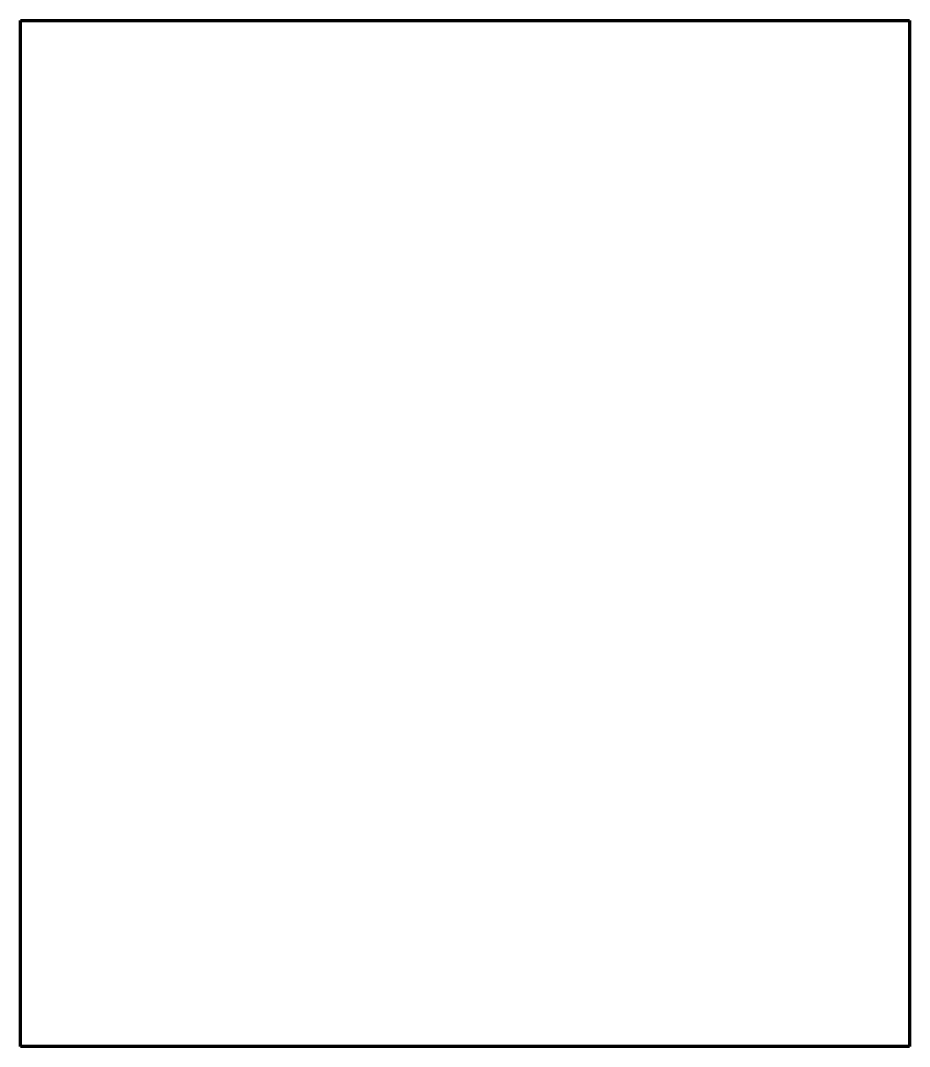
# Model space of a CAD drawing. Extents: x 505900 to 507561, y 2682059 to 2683975.
import ezdxf

# ---------------------------------------------------------------- set-up
doc = ezdxf.new("R2010")
doc.units = 0
doc.layers.add('imglayer', color=250, linetype='CONTINUOUS', lineweight=100)
picture_1 = doc.add_image_def('image1.tif', size_in_pixel=(6119, 7058))

msp = doc.modelspace()

# ---------------------------------------------------------------- pictures from other files: only their frames are drawn
at = {"layer": 'imglayer', "color": 250}
image = msp.add_image(picture_1, insert=(505899.8, 2682058.6), size_in_units=(1661.4, 1916.4), dxfattribs=at)
image.dxf.flags = 11
image.dxf.unprotected_set("ltscale", 0)

doc.saveas('drawing.dxf')
